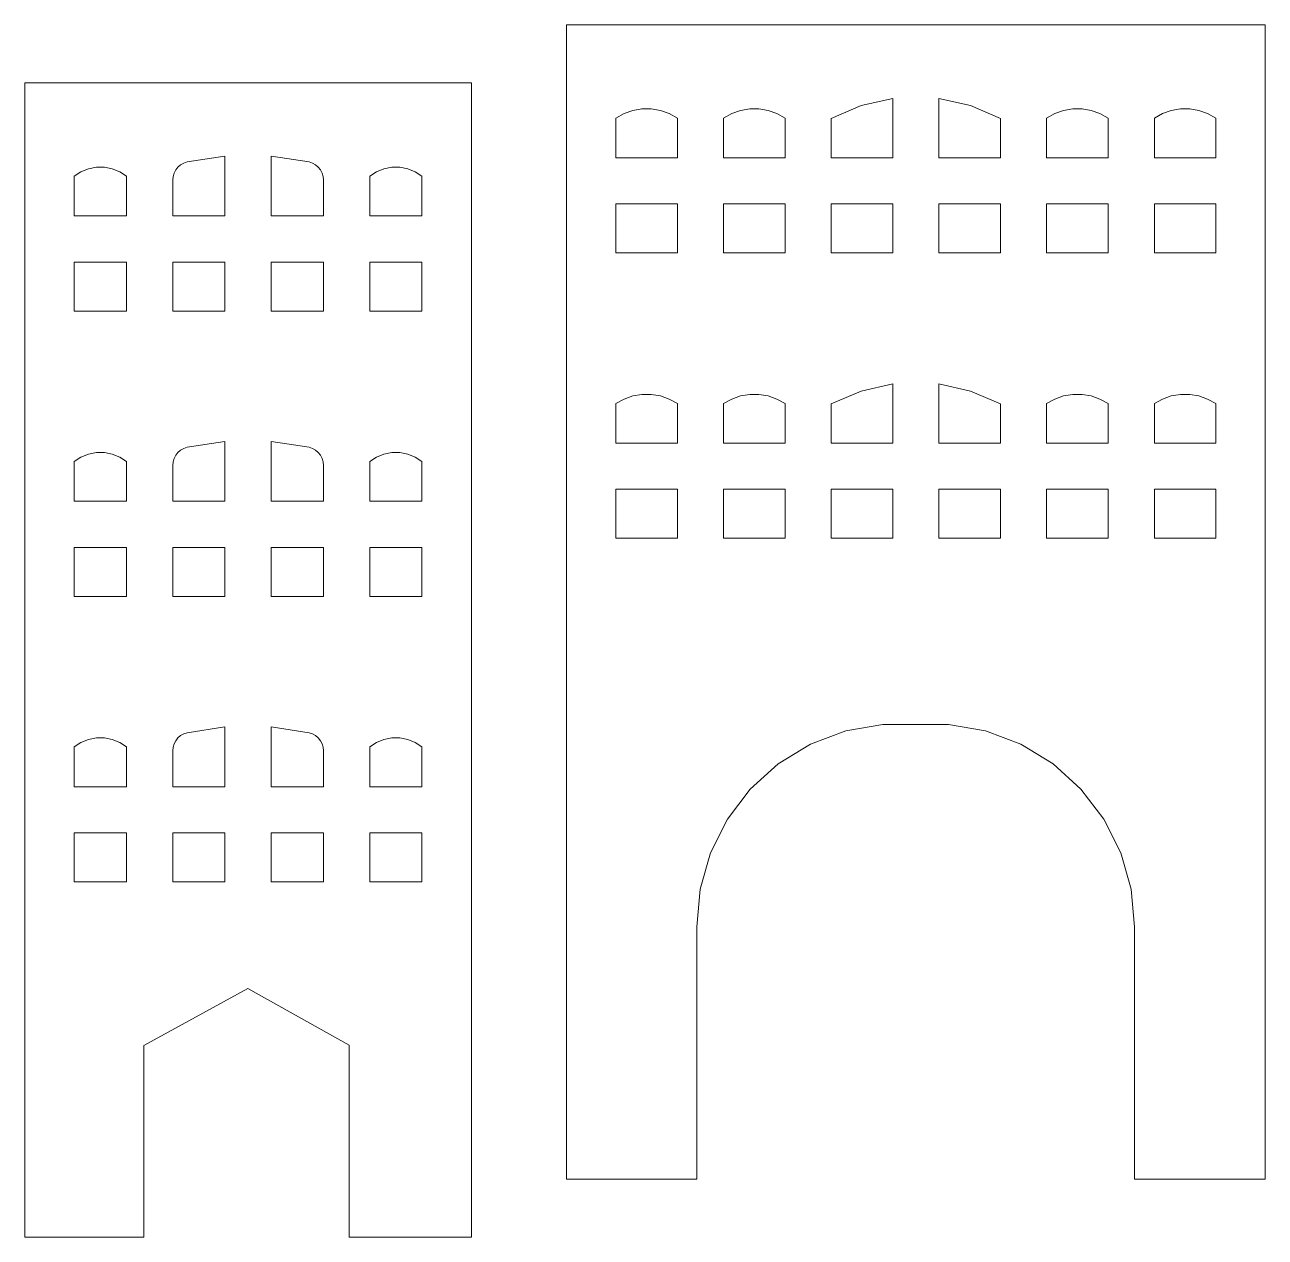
# Model space of a CAD drawing. Header units: millimetres. Extents: x -252 to 510, y -365 to 448.
# Drawn here: x 194.3 to 327, y 156.9 to 286.6 of the extents above; entities that cross this region are included whole.
import ezdxf

# ---------------------------------------------------------------- set-up
doc = ezdxf.new("R2010")
doc.units = ezdxf.units.MM
doc.header["$MEASUREMENT"] = 0
doc.layers.add('Capa 1', color=7, linetype='Continuous')

msp = doc.modelspace()

# ---------------------------------------------------------------- linework, layer by layer
at = {"layer": 'Capa 1', "color": 137, "lineweight": 9}
for points, knots in [([(327.0222, 286.6444), (327.0222, 286.6444), (252.243, 286.6444), (252.243, 286.6444), (252.243, 286.6444), (252.243, 286.6444), (252.243, 163.0793), (252.243, 163.0793), (252.243, 163.0793), (252.243, 163.0793), (266.1877, 163.0793), (266.1877, 163.0793), (266.1877, 163.0793), (266.1877, 163.0793), (266.1877, 190.0839), (266.1877, 190.0839), (266.1877, 190.0839), (266.1877, 190.0839), (266.5559, 194.103), (266.5559, 194.103), (266.5559, 194.103), (266.5559, 194.103), (267.6614, 197.9843), (267.6614, 197.9843), (267.6614, 197.9843), (267.6614, 197.9843), (269.4665, 201.5951), (269.4665, 201.5951), (269.4665, 201.5951), (269.4665, 201.5951), (271.9089, 204.8091), (271.9089, 204.8091), (271.9089, 204.8091), (271.9089, 204.8091), (274.9043, 207.5138), (274.9043, 207.5138), (274.9043, 207.5138), (274.9043, 207.5138), (278.3482, 209.6175), (278.3482, 209.6175), (278.3482, 209.6175), (278.3482, 209.6175), (282.1224, 211.0483), (282.1224, 211.0483), (282.1224, 211.0483), (282.1224, 211.0483), (286.0963, 211.7557), (286.0963, 211.7557), (286.0963, 211.7557), (286.0963, 211.7557), (293.1199, 211.7557), (293.1199, 211.7557), (293.1199, 211.7557), (293.1199, 211.7557), (297.0939, 211.0483), (297.0939, 211.0483), (297.0939, 211.0483), (297.0939, 211.0483), (300.8682, 209.6175), (300.8682, 209.6175), (300.8682, 209.6175), (300.8682, 209.6175), (304.3123, 207.5138), (304.3123, 207.5138), (304.3123, 207.5138), (304.3123, 207.5138), (307.3074, 204.8091), (307.3074, 204.8091), (307.3074, 204.8091), (307.3074, 204.8091), (309.7496, 201.5951), (309.7496, 201.5951), (309.7496, 201.5951), (309.7496, 201.5951), (311.5548, 197.9843), (311.5548, 197.9843), (311.5548, 197.9843), (311.5548, 197.9843), (312.6609, 194.103), (312.6609, 194.103), (312.6609, 194.103), (312.6609, 194.103), (313.0286, 190.0839), (313.0286, 190.0839), (313.0286, 190.0839), (313.0286, 190.0839), (313.0286, 163.0793), (313.0286, 163.0793), (313.0286, 163.0793), (313.0286, 163.0793), (327.0222, 163.0793), (327.0222, 163.0793), (327.0222, 163.0793), (327.0222, 163.0793), (327.0222, 286.6444), (327.0222, 286.6444)], [0, 0, 0, 0, 0.04166667, 0.04166667, 0.04166667, 0.04166667, 0.08333333, 0.08333333, 0.08333333, 0.08333333, 0.125, 0.125, 0.125, 0.125, 0.16666667, 0.16666667, 0.16666667, 0.16666667, 0.20833333, 0.20833333, 0.20833333, 0.20833333, 0.25, 0.25, 0.25, 0.25, 0.29166667, 0.29166667, 0.29166667, 0.29166667, 0.33333333, 0.33333333, 0.33333333, 0.33333333, 0.375, 0.375, 0.375, 0.375, 0.41666667, 0.41666667, 0.41666667, 0.41666667, 0.45833333, 0.45833333, 0.45833333, 0.45833333, 0.5, 0.5, 0.5, 0.5, 0.54166667, 0.54166667, 0.54166667, 0.54166667, 0.58333333, 0.58333333, 0.58333333, 0.58333333, 0.625, 0.625, 0.625, 0.625, 0.66666667, 0.66666667, 0.66666667, 0.66666667, 0.70833333, 0.70833333, 0.70833333, 0.70833333, 0.75, 0.75, 0.75, 0.75, 0.79166667, 0.79166667, 0.79166667, 0.79166667, 0.83333333, 0.83333333, 0.83333333, 0.83333333, 0.875, 0.875, 0.875, 0.875, 0.91666667, 0.91666667, 0.91666667, 0.91666667, 0.95833333, 0.95833333, 0.95833333, 0.95833333, 1, 1, 1, 1]), ([(242.0618, 156.8522), (242.0618, 156.8522), (242.0618, 280.4173), (242.0618, 280.4173), (242.0618, 280.4173), (242.0618, 280.4173), (194.2653, 280.4173), (194.2653, 280.4173), (194.2653, 280.4173), (194.2653, 280.4173), (194.2653, 156.8522), (194.2653, 156.8522), (194.2653, 156.8522), (194.2653, 156.8522), (206.9963, 156.8522), (206.9963, 156.8522), (206.9963, 156.8522), (206.9963, 156.8522), (206.9963, 177.3869), (206.9963, 177.3869), (206.9963, 177.3869), (206.9963, 177.3869), (218.1469, 183.4778), (218.1469, 183.4778), (218.1469, 183.4778), (218.1469, 183.4778), (228.9892, 177.4056), (228.9892, 177.4056), (228.9892, 177.4056), (228.9892, 177.4056), (228.9892, 156.8522), (228.9892, 156.8522), (228.9892, 156.8522), (228.9892, 156.8522), (242.0618, 156.8522), (242.0618, 156.8522)], [0, 0, 0, 0, 0.11111111, 0.11111111, 0.11111111, 0.11111111, 0.22222222, 0.22222222, 0.22222222, 0.22222222, 0.33333333, 0.33333333, 0.33333333, 0.33333333, 0.44444444, 0.44444444, 0.44444444, 0.44444444, 0.55555556, 0.55555556, 0.55555556, 0.55555556, 0.66666667, 0.66666667, 0.66666667, 0.66666667, 0.77777778, 0.77777778, 0.77777778, 0.77777778, 0.88888889, 0.88888889, 0.88888889, 0.88888889, 1, 1, 1, 1]), ([(264.1081, 276.6516), (264.1081, 276.6516), (264.1081, 272.4122), (264.1081, 272.4122), (264.1081, 272.4122), (264.1081, 272.4122), (257.5326, 272.4122), (257.5326, 272.4122), (257.5326, 272.4122), (257.5326, 272.4122), (257.5326, 276.6516), (257.5326, 276.6516), (257.5326, 276.6516), (257.5326, 276.6516), (258.4026, 277.1332), (258.4026, 277.1332), (258.4026, 277.1332), (258.4026, 277.1332), (259.3413, 277.4646), (259.3413, 277.4646), (259.3413, 277.4646), (259.3413, 277.4646), (260.3225, 277.6315), (260.3225, 277.6315), (260.3225, 277.6315), (260.3225, 277.6315), (261.3176, 277.6315), (261.3176, 277.6315), (261.3176, 277.6315), (261.3176, 277.6315), (262.2987, 277.4646), (262.2987, 277.4646), (262.2987, 277.4646), (262.2987, 277.4646), (263.2377, 277.1332), (263.2377, 277.1332), (263.2377, 277.1332), (263.2377, 277.1332), (264.1081, 276.6516), (264.1081, 276.6516)], [0, 0, 0, 0, 0.1, 0.1, 0.1, 0.1, 0.2, 0.2, 0.2, 0.2, 0.3, 0.3, 0.3, 0.3, 0.4, 0.4, 0.4, 0.4, 0.5, 0.5, 0.5, 0.5, 0.6, 0.6, 0.6, 0.6, 0.7, 0.7, 0.7, 0.7, 0.8, 0.8, 0.8, 0.8, 0.9, 0.9, 0.9, 0.9, 1, 1, 1, 1]), ([(275.6337, 272.4122), (275.6337, 272.4122), (269.0588, 272.4122), (269.0588, 272.4122), (269.0588, 272.4122), (269.0588, 272.4122), (269.0588, 276.6516), (269.0588, 276.6516), (269.0588, 276.6516), (269.0588, 276.6516), (269.9287, 277.1332), (269.9287, 277.1332), (269.9287, 277.1332), (269.9287, 277.1332), (270.8678, 277.4646), (270.8678, 277.4646), (270.8678, 277.4646), (270.8678, 277.4646), (271.8487, 277.6315), (271.8487, 277.6315), (271.8487, 277.6315), (271.8487, 277.6315), (272.8438, 277.6315), (272.8438, 277.6315), (272.8438, 277.6315), (272.8438, 277.6315), (273.8247, 277.4646), (273.8247, 277.4646), (273.8247, 277.4646), (273.8247, 277.4646), (274.7634, 277.1332), (274.7634, 277.1332), (274.7634, 277.1332), (274.7634, 277.1332), (275.6337, 276.6516), (275.6337, 276.6516), (275.6337, 276.6516), (275.6337, 276.6516), (275.6337, 272.4122), (275.6337, 272.4122)], [0, 0, 0, 0, 0.1, 0.1, 0.1, 0.1, 0.2, 0.2, 0.2, 0.2, 0.3, 0.3, 0.3, 0.3, 0.4, 0.4, 0.4, 0.4, 0.5, 0.5, 0.5, 0.5, 0.6, 0.6, 0.6, 0.6, 0.7, 0.7, 0.7, 0.7, 0.8, 0.8, 0.8, 0.8, 0.9, 0.9, 0.9, 0.9, 1, 1, 1, 1]), ([(287.16, 272.4122), (287.16, 272.4122), (280.5847, 272.4122), (280.5847, 272.4122), (280.5847, 272.4122), (280.5847, 272.4122), (280.5847, 276.6115), (280.5847, 276.6115), (280.5847, 276.6115), (280.5847, 276.6115), (283.7728, 277.992), (283.7728, 277.992), (283.7728, 277.992), (283.7728, 277.992), (287.16, 278.7627), (287.16, 278.7627), (287.16, 278.7627), (287.16, 278.7627), (287.16, 272.4122), (287.16, 272.4122)], [0, 0, 0, 0, 0.2, 0.2, 0.2, 0.2, 0.4, 0.4, 0.4, 0.4, 0.6, 0.6, 0.6, 0.6, 0.8, 0.8, 0.8, 0.8, 1, 1, 1, 1]), ([(298.681, 272.4122), (298.681, 272.4122), (292.1055, 272.4122), (292.1055, 272.4122), (292.1055, 272.4122), (292.1055, 272.4122), (292.1055, 278.7627), (292.1055, 278.7627), (292.1055, 278.7627), (292.1055, 278.7627), (295.4926, 277.992), (295.4926, 277.992), (295.4926, 277.992), (295.4926, 277.992), (298.681, 276.6115), (298.681, 276.6115), (298.681, 276.6115), (298.681, 276.6115), (298.681, 272.4122), (298.681, 272.4122)], [0, 0, 0, 0, 0.2, 0.2, 0.2, 0.2, 0.4, 0.4, 0.4, 0.4, 0.6, 0.6, 0.6, 0.6, 0.8, 0.8, 0.8, 0.8, 1, 1, 1, 1]), ([(310.2066, 272.4122), (310.2066, 272.4122), (303.6318, 272.4122), (303.6318, 272.4122), (303.6318, 272.4122), (303.6318, 272.4122), (303.6318, 276.6516), (303.6318, 276.6516), (303.6318, 276.6516), (303.6318, 276.6516), (304.5017, 277.1332), (304.5017, 277.1332), (304.5017, 277.1332), (304.5017, 277.1332), (305.4409, 277.4646), (305.4409, 277.4646), (305.4409, 277.4646), (305.4409, 277.4646), (306.4214, 277.6315), (306.4214, 277.6315), (306.4214, 277.6315), (306.4214, 277.6315), (307.4167, 277.6315), (307.4167, 277.6315), (307.4167, 277.6315), (307.4167, 277.6315), (308.3977, 277.4646), (308.3977, 277.4646), (308.3977, 277.4646), (308.3977, 277.4646), (309.3364, 277.1332), (309.3364, 277.1332), (309.3364, 277.1332), (309.3364, 277.1332), (310.2066, 276.6516), (310.2066, 276.6516), (310.2066, 276.6516), (310.2066, 276.6516), (310.2066, 272.4122), (310.2066, 272.4122)], [0, 0, 0, 0, 0.1, 0.1, 0.1, 0.1, 0.2, 0.2, 0.2, 0.2, 0.3, 0.3, 0.3, 0.3, 0.4, 0.4, 0.4, 0.4, 0.5, 0.5, 0.5, 0.5, 0.6, 0.6, 0.6, 0.6, 0.7, 0.7, 0.7, 0.7, 0.8, 0.8, 0.8, 0.8, 0.9, 0.9, 0.9, 0.9, 1, 1, 1, 1]), ([(321.7328, 272.4122), (321.7328, 272.4122), (315.1577, 272.4122), (315.1577, 272.4122), (315.1577, 272.4122), (315.1577, 272.4122), (315.1577, 276.6516), (315.1577, 276.6516), (315.1577, 276.6516), (315.1577, 276.6516), (316.0278, 277.1332), (316.0278, 277.1332), (316.0278, 277.1332), (316.0278, 277.1332), (316.9665, 277.4646), (316.9665, 277.4646), (316.9665, 277.4646), (316.9665, 277.4646), (317.9477, 277.6315), (317.9477, 277.6315), (317.9477, 277.6315), (317.9477, 277.6315), (318.9429, 277.6315), (318.9429, 277.6315), (318.9429, 277.6315), (318.9429, 277.6315), (319.9238, 277.4646), (319.9238, 277.4646), (319.9238, 277.4646), (319.9238, 277.4646), (320.863, 277.1332), (320.863, 277.1332), (320.863, 277.1332), (320.863, 277.1332), (321.7328, 276.6516), (321.7328, 276.6516), (321.7328, 276.6516), (321.7328, 276.6516), (321.7328, 272.4122), (321.7328, 272.4122)], [0, 0, 0, 0, 0.1, 0.1, 0.1, 0.1, 0.2, 0.2, 0.2, 0.2, 0.3, 0.3, 0.3, 0.3, 0.4, 0.4, 0.4, 0.4, 0.5, 0.5, 0.5, 0.5, 0.6, 0.6, 0.6, 0.6, 0.7, 0.7, 0.7, 0.7, 0.8, 0.8, 0.8, 0.8, 0.9, 0.9, 0.9, 0.9, 1, 1, 1, 1]), ([(215.6906, 266.1851), (215.6906, 266.1851), (210.0955, 266.1851), (210.0955, 266.1851), (210.0955, 266.1851), (210.0955, 266.1851), (210.0955, 270.0294), (210.0955, 270.0294), (210.0955, 270.0294), (210.0955, 270.0294), (210.1323, 270.4082), (210.1323, 270.4082), (210.1323, 270.4082), (210.1323, 270.4082), (210.2407, 270.7739), (210.2407, 270.7739), (210.2407, 270.7739), (210.2407, 270.7739), (210.4166, 271.1104), (210.4166, 271.1104), (210.4166, 271.1104), (210.4166, 271.1104), (210.6541, 271.4097), (210.6541, 271.4097), (210.6541, 271.4097), (210.6541, 271.4097), (210.944, 271.6564), (210.944, 271.6564), (210.944, 271.6564), (210.944, 271.6564), (211.2756, 271.8416), (211.2756, 271.8416), (211.2756, 271.8416), (211.2756, 271.8416), (211.6372, 271.9634), (211.6372, 271.9634), (211.6372, 271.9634), (211.6372, 271.9634), (215.6906, 272.594), (215.6906, 272.594), (215.6906, 272.594), (215.6906, 272.594), (215.6906, 266.1851), (215.6906, 266.1851)], [0, 0, 0, 0, 0.09090909, 0.09090909, 0.09090909, 0.09090909, 0.18181818, 0.18181818, 0.18181818, 0.18181818, 0.27272727, 0.27272727, 0.27272727, 0.27272727, 0.36363636, 0.36363636, 0.36363636, 0.36363636, 0.45454545, 0.45454545, 0.45454545, 0.45454545, 0.54545455, 0.54545455, 0.54545455, 0.54545455, 0.63636364, 0.63636364, 0.63636364, 0.63636364, 0.72727273, 0.72727273, 0.72727273, 0.72727273, 0.81818182, 0.81818182, 0.81818182, 0.81818182, 0.90909091, 0.90909091, 0.90909091, 0.90909091, 1, 1, 1, 1]), ([(226.2313, 266.1851), (226.2313, 266.1851), (220.6363, 266.1851), (220.6363, 266.1851), (220.6363, 266.1851), (220.6363, 266.1851), (220.6363, 272.594), (220.6363, 272.594), (220.6363, 272.594), (220.6363, 272.594), (224.6899, 271.9634), (224.6899, 271.9634), (224.6899, 271.9634), (224.6899, 271.9634), (225.0513, 271.8416), (225.0513, 271.8416), (225.0513, 271.8416), (225.0513, 271.8416), (225.383, 271.6564), (225.383, 271.6564), (225.383, 271.6564), (225.383, 271.6564), (225.6727, 271.4097), (225.6727, 271.4097), (225.6727, 271.4097), (225.6727, 271.4097), (225.9106, 271.1104), (225.9106, 271.1104), (225.9106, 271.1104), (225.9106, 271.1104), (226.0863, 270.7739), (226.0863, 270.7739), (226.0863, 270.7739), (226.0863, 270.7739), (226.1947, 270.4082), (226.1947, 270.4082), (226.1947, 270.4082), (226.1947, 270.4082), (226.2313, 270.0294), (226.2313, 270.0294), (226.2313, 270.0294), (226.2313, 270.0294), (226.2313, 266.1851), (226.2313, 266.1851)], [0, 0, 0, 0, 0.09090909, 0.09090909, 0.09090909, 0.09090909, 0.18181818, 0.18181818, 0.18181818, 0.18181818, 0.27272727, 0.27272727, 0.27272727, 0.27272727, 0.36363636, 0.36363636, 0.36363636, 0.36363636, 0.45454545, 0.45454545, 0.45454545, 0.45454545, 0.54545455, 0.54545455, 0.54545455, 0.54545455, 0.63636364, 0.63636364, 0.63636364, 0.63636364, 0.72727273, 0.72727273, 0.72727273, 0.72727273, 0.81818182, 0.81818182, 0.81818182, 0.81818182, 0.90909091, 0.90909091, 0.90909091, 0.90909091, 1, 1, 1, 1]), ([(205.1499, 270.4534), (205.1499, 270.4534), (205.1499, 266.1851), (205.1499, 266.1851), (205.1499, 266.1851), (205.1499, 266.1851), (199.5548, 266.1851), (199.5548, 266.1851), (199.5548, 266.1851), (199.5548, 266.1851), (199.5548, 270.4534), (199.5548, 270.4534), (199.5548, 270.4534), (199.5548, 270.4534), (200.2779, 270.9197), (200.2779, 270.9197), (200.2779, 270.9197), (200.2779, 270.9197), (201.0769, 271.2401), (201.0769, 271.2401), (201.0769, 271.2401), (201.0769, 271.2401), (201.9219, 271.4044), (201.9219, 271.4044), (201.9219, 271.4044), (201.9219, 271.4044), (202.7827, 271.4044), (202.7827, 271.4044), (202.7827, 271.4044), (202.7827, 271.4044), (203.6279, 271.2401), (203.6279, 271.2401), (203.6279, 271.2401), (203.6279, 271.2401), (204.4267, 270.9197), (204.4267, 270.9197), (204.4267, 270.9197), (204.4267, 270.9197), (205.1499, 270.4534), (205.1499, 270.4534)], [0, 0, 0, 0, 0.1, 0.1, 0.1, 0.1, 0.2, 0.2, 0.2, 0.2, 0.3, 0.3, 0.3, 0.3, 0.4, 0.4, 0.4, 0.4, 0.5, 0.5, 0.5, 0.5, 0.6, 0.6, 0.6, 0.6, 0.7, 0.7, 0.7, 0.7, 0.8, 0.8, 0.8, 0.8, 0.9, 0.9, 0.9, 0.9, 1, 1, 1, 1]), ([(236.7723, 266.1851), (236.7723, 266.1851), (231.1772, 266.1851), (231.1772, 266.1851), (231.1772, 266.1851), (231.1772, 266.1851), (231.1772, 270.4534), (231.1772, 270.4534), (231.1772, 270.4534), (231.1772, 270.4534), (231.9003, 270.9197), (231.9003, 270.9197), (231.9003, 270.9197), (231.9003, 270.9197), (232.6989, 271.2401), (232.6989, 271.2401), (232.6989, 271.2401), (232.6989, 271.2401), (233.5443, 271.4044), (233.5443, 271.4044), (233.5443, 271.4044), (233.5443, 271.4044), (234.4052, 271.4044), (234.4052, 271.4044), (234.4052, 271.4044), (234.4052, 271.4044), (235.2501, 271.2401), (235.2501, 271.2401), (235.2501, 271.2401), (235.2501, 271.2401), (236.0489, 270.9197), (236.0489, 270.9197), (236.0489, 270.9197), (236.0489, 270.9197), (236.7723, 270.4534), (236.7723, 270.4534), (236.7723, 270.4534), (236.7723, 270.4534), (236.7723, 266.1851), (236.7723, 266.1851)], [0, 0, 0, 0, 0.1, 0.1, 0.1, 0.1, 0.2, 0.2, 0.2, 0.2, 0.3, 0.3, 0.3, 0.3, 0.4, 0.4, 0.4, 0.4, 0.5, 0.5, 0.5, 0.5, 0.6, 0.6, 0.6, 0.6, 0.7, 0.7, 0.7, 0.7, 0.8, 0.8, 0.8, 0.8, 0.9, 0.9, 0.9, 0.9, 1, 1, 1, 1]), ([(264.1081, 262.2282), (264.1081, 262.2282), (257.5326, 262.2282), (257.5326, 262.2282), (257.5326, 262.2282), (257.5326, 262.2282), (257.5326, 267.4689), (257.5326, 267.4689), (257.5326, 267.4689), (257.5326, 267.4689), (264.1081, 267.4689), (264.1081, 267.4689), (264.1081, 267.4689), (264.1081, 267.4689), (264.1081, 262.2282), (264.1081, 262.2282)], [0, 0, 0, 0, 0.25, 0.25, 0.25, 0.25, 0.5, 0.5, 0.5, 0.5, 0.75, 0.75, 0.75, 0.75, 1, 1, 1, 1]), ([(275.6337, 262.2282), (275.6337, 262.2282), (269.0588, 262.2282), (269.0588, 262.2282), (269.0588, 262.2282), (269.0588, 262.2282), (269.0588, 267.4689), (269.0588, 267.4689), (269.0588, 267.4689), (269.0588, 267.4689), (275.6337, 267.4689), (275.6337, 267.4689), (275.6337, 267.4689), (275.6337, 267.4689), (275.6337, 262.2282), (275.6337, 262.2282)], [0, 0, 0, 0, 0.25, 0.25, 0.25, 0.25, 0.5, 0.5, 0.5, 0.5, 0.75, 0.75, 0.75, 0.75, 1, 1, 1, 1]), ([(287.16, 262.2282), (287.16, 262.2282), (280.5847, 262.2282), (280.5847, 262.2282), (280.5847, 262.2282), (280.5847, 262.2282), (280.5847, 267.4689), (280.5847, 267.4689), (280.5847, 267.4689), (280.5847, 267.4689), (287.16, 267.4689), (287.16, 267.4689), (287.16, 267.4689), (287.16, 267.4689), (287.16, 262.2282), (287.16, 262.2282)], [0, 0, 0, 0, 0.25, 0.25, 0.25, 0.25, 0.5, 0.5, 0.5, 0.5, 0.75, 0.75, 0.75, 0.75, 1, 1, 1, 1]), ([(298.681, 262.2282), (298.681, 262.2282), (292.1055, 262.2282), (292.1055, 262.2282), (292.1055, 262.2282), (292.1055, 262.2282), (292.1055, 267.4689), (292.1055, 267.4689), (292.1055, 267.4689), (292.1055, 267.4689), (298.681, 267.4689), (298.681, 267.4689), (298.681, 267.4689), (298.681, 267.4689), (298.681, 262.2282), (298.681, 262.2282)], [0, 0, 0, 0, 0.25, 0.25, 0.25, 0.25, 0.5, 0.5, 0.5, 0.5, 0.75, 0.75, 0.75, 0.75, 1, 1, 1, 1]), ([(310.2066, 262.2282), (310.2066, 262.2282), (303.6318, 262.2282), (303.6318, 262.2282), (303.6318, 262.2282), (303.6318, 262.2282), (303.6318, 267.4689), (303.6318, 267.4689), (303.6318, 267.4689), (303.6318, 267.4689), (310.2066, 267.4689), (310.2066, 267.4689), (310.2066, 267.4689), (310.2066, 267.4689), (310.2066, 262.2282), (310.2066, 262.2282)], [0, 0, 0, 0, 0.25, 0.25, 0.25, 0.25, 0.5, 0.5, 0.5, 0.5, 0.75, 0.75, 0.75, 0.75, 1, 1, 1, 1]), ([(321.7328, 262.2282), (321.7328, 262.2282), (315.1577, 262.2282), (315.1577, 262.2282), (315.1577, 262.2282), (315.1577, 262.2282), (315.1577, 267.4689), (315.1577, 267.4689), (315.1577, 267.4689), (315.1577, 267.4689), (321.7328, 267.4689), (321.7328, 267.4689), (321.7328, 267.4689), (321.7328, 267.4689), (321.7328, 262.2282), (321.7328, 262.2282)], [0, 0, 0, 0, 0.25, 0.25, 0.25, 0.25, 0.5, 0.5, 0.5, 0.5, 0.75, 0.75, 0.75, 0.75, 1, 1, 1, 1]), ([(205.1499, 256.0011), (205.1499, 256.0011), (199.5548, 256.0011), (199.5548, 256.0011), (199.5548, 256.0011), (199.5548, 256.0011), (199.5548, 261.2418), (199.5548, 261.2418), (199.5548, 261.2418), (199.5548, 261.2418), (205.1499, 261.2418), (205.1499, 261.2418), (205.1499, 261.2418), (205.1499, 261.2418), (205.1499, 256.0011), (205.1499, 256.0011)], [0, 0, 0, 0, 0.25, 0.25, 0.25, 0.25, 0.5, 0.5, 0.5, 0.5, 0.75, 0.75, 0.75, 0.75, 1, 1, 1, 1]), ([(215.6906, 256.0011), (215.6906, 256.0011), (210.0955, 256.0011), (210.0955, 256.0011), (210.0955, 256.0011), (210.0955, 256.0011), (210.0955, 261.2418), (210.0955, 261.2418), (210.0955, 261.2418), (210.0955, 261.2418), (215.6906, 261.2418), (215.6906, 261.2418), (215.6906, 261.2418), (215.6906, 261.2418), (215.6906, 256.0011), (215.6906, 256.0011)], [0, 0, 0, 0, 0.25, 0.25, 0.25, 0.25, 0.5, 0.5, 0.5, 0.5, 0.75, 0.75, 0.75, 0.75, 1, 1, 1, 1]), ([(226.2313, 256.0011), (226.2313, 256.0011), (220.6363, 256.0011), (220.6363, 256.0011), (220.6363, 256.0011), (220.6363, 256.0011), (220.6363, 261.2418), (220.6363, 261.2418), (220.6363, 261.2418), (220.6363, 261.2418), (226.2313, 261.2418), (226.2313, 261.2418), (226.2313, 261.2418), (226.2313, 261.2418), (226.2313, 256.0011), (226.2313, 256.0011)], [0, 0, 0, 0, 0.25, 0.25, 0.25, 0.25, 0.5, 0.5, 0.5, 0.5, 0.75, 0.75, 0.75, 0.75, 1, 1, 1, 1]), ([(236.7723, 256.0011), (236.7723, 256.0011), (231.1772, 256.0011), (231.1772, 256.0011), (231.1772, 256.0011), (231.1772, 256.0011), (231.1772, 261.2418), (231.1772, 261.2418), (231.1772, 261.2418), (231.1772, 261.2418), (236.7723, 261.2418), (236.7723, 261.2418), (236.7723, 261.2418), (236.7723, 261.2418), (236.7723, 256.0011), (236.7723, 256.0011)], [0, 0, 0, 0, 0.25, 0.25, 0.25, 0.25, 0.5, 0.5, 0.5, 0.5, 0.75, 0.75, 0.75, 0.75, 1, 1, 1, 1]), ([(264.1081, 246.099), (264.1081, 246.099), (264.1081, 241.8601), (264.1081, 241.8601), (264.1081, 241.8601), (264.1081, 241.8601), (257.5326, 241.8601), (257.5326, 241.8601), (257.5326, 241.8601), (257.5326, 241.8601), (257.5326, 246.099), (257.5326, 246.099), (257.5326, 246.099), (257.5326, 246.099), (258.4026, 246.5812), (258.4026, 246.5812), (258.4026, 246.5812), (258.4026, 246.5812), (259.3413, 246.9098), (259.3413, 246.9098), (259.3413, 246.9098), (259.3413, 246.9098), (260.3225, 247.0793), (260.3225, 247.0793), (260.3225, 247.0793), (260.3225, 247.0793), (261.3176, 247.0793), (261.3176, 247.0793), (261.3176, 247.0793), (261.3176, 247.0793), (262.2987, 246.9098), (262.2987, 246.9098), (262.2987, 246.9098), (262.2987, 246.9098), (263.2377, 246.5812), (263.2377, 246.5812), (263.2377, 246.5812), (263.2377, 246.5812), (264.1081, 246.099), (264.1081, 246.099)], [0, 0, 0, 0, 0.1, 0.1, 0.1, 0.1, 0.2, 0.2, 0.2, 0.2, 0.3, 0.3, 0.3, 0.3, 0.4, 0.4, 0.4, 0.4, 0.5, 0.5, 0.5, 0.5, 0.6, 0.6, 0.6, 0.6, 0.7, 0.7, 0.7, 0.7, 0.8, 0.8, 0.8, 0.8, 0.9, 0.9, 0.9, 0.9, 1, 1, 1, 1]), ([(275.6337, 241.8601), (275.6337, 241.8601), (269.0588, 241.8601), (269.0588, 241.8601), (269.0588, 241.8601), (269.0588, 241.8601), (269.0588, 246.099), (269.0588, 246.099), (269.0588, 246.099), (269.0588, 246.099), (269.9287, 246.5812), (269.9287, 246.5812), (269.9287, 246.5812), (269.9287, 246.5812), (270.8678, 246.9098), (270.8678, 246.9098), (270.8678, 246.9098), (270.8678, 246.9098), (271.8487, 247.0793), (271.8487, 247.0793), (271.8487, 247.0793), (271.8487, 247.0793), (272.8438, 247.0793), (272.8438, 247.0793), (272.8438, 247.0793), (272.8438, 247.0793), (273.8247, 246.9098), (273.8247, 246.9098), (273.8247, 246.9098), (273.8247, 246.9098), (274.7634, 246.5812), (274.7634, 246.5812), (274.7634, 246.5812), (274.7634, 246.5812), (275.6337, 246.099), (275.6337, 246.099), (275.6337, 246.099), (275.6337, 246.099), (275.6337, 241.8601), (275.6337, 241.8601)], [0, 0, 0, 0, 0.1, 0.1, 0.1, 0.1, 0.2, 0.2, 0.2, 0.2, 0.3, 0.3, 0.3, 0.3, 0.4, 0.4, 0.4, 0.4, 0.5, 0.5, 0.5, 0.5, 0.6, 0.6, 0.6, 0.6, 0.7, 0.7, 0.7, 0.7, 0.8, 0.8, 0.8, 0.8, 0.9, 0.9, 0.9, 0.9, 1, 1, 1, 1]), ([(280.5847, 241.8601), (280.5847, 241.8601), (280.5847, 246.0594), (280.5847, 246.0594), (280.5847, 246.0594), (280.5847, 246.0594), (283.7728, 247.4395), (283.7728, 247.4395), (283.7728, 247.4395), (283.7728, 247.4395), (287.16, 248.2105), (287.16, 248.2105), (287.16, 248.2105), (287.16, 248.2105), (287.16, 241.8601), (287.16, 241.8601), (287.16, 241.8601), (287.16, 241.8601), (280.5847, 241.8601), (280.5847, 241.8601)], [0, 0, 0, 0, 0.2, 0.2, 0.2, 0.2, 0.4, 0.4, 0.4, 0.4, 0.6, 0.6, 0.6, 0.6, 0.8, 0.8, 0.8, 0.8, 1, 1, 1, 1]), ([(298.681, 241.8601), (298.681, 241.8601), (292.1055, 241.8601), (292.1055, 241.8601), (292.1055, 241.8601), (292.1055, 241.8601), (292.1055, 248.2105), (292.1055, 248.2105), (292.1055, 248.2105), (292.1055, 248.2105), (295.4926, 247.4395), (295.4926, 247.4395), (295.4926, 247.4395), (295.4926, 247.4395), (298.681, 246.0594), (298.681, 246.0594), (298.681, 246.0594), (298.681, 246.0594), (298.681, 241.8601), (298.681, 241.8601)], [0, 0, 0, 0, 0.2, 0.2, 0.2, 0.2, 0.4, 0.4, 0.4, 0.4, 0.6, 0.6, 0.6, 0.6, 0.8, 0.8, 0.8, 0.8, 1, 1, 1, 1]), ([(310.2066, 241.8601), (310.2066, 241.8601), (303.6318, 241.8601), (303.6318, 241.8601), (303.6318, 241.8601), (303.6318, 241.8601), (303.6318, 246.099), (303.6318, 246.099), (303.6318, 246.099), (303.6318, 246.099), (304.5017, 246.5812), (304.5017, 246.5812), (304.5017, 246.5812), (304.5017, 246.5812), (305.4409, 246.9098), (305.4409, 246.9098), (305.4409, 246.9098), (305.4409, 246.9098), (306.4214, 247.0793), (306.4214, 247.0793), (306.4214, 247.0793), (306.4214, 247.0793), (307.4167, 247.0793), (307.4167, 247.0793), (307.4167, 247.0793), (307.4167, 247.0793), (308.3977, 246.9098), (308.3977, 246.9098), (308.3977, 246.9098), (308.3977, 246.9098), (309.3364, 246.5812), (309.3364, 246.5812), (309.3364, 246.5812), (309.3364, 246.5812), (310.2066, 246.099), (310.2066, 246.099), (310.2066, 246.099), (310.2066, 246.099), (310.2066, 241.8601), (310.2066, 241.8601)], [0, 0, 0, 0, 0.1, 0.1, 0.1, 0.1, 0.2, 0.2, 0.2, 0.2, 0.3, 0.3, 0.3, 0.3, 0.4, 0.4, 0.4, 0.4, 0.5, 0.5, 0.5, 0.5, 0.6, 0.6, 0.6, 0.6, 0.7, 0.7, 0.7, 0.7, 0.8, 0.8, 0.8, 0.8, 0.9, 0.9, 0.9, 0.9, 1, 1, 1, 1]), ([(321.7328, 241.8601), (321.7328, 241.8601), (315.1577, 241.8601), (315.1577, 241.8601), (315.1577, 241.8601), (315.1577, 241.8601), (315.1577, 246.099), (315.1577, 246.099), (315.1577, 246.099), (315.1577, 246.099), (316.0278, 246.5812), (316.0278, 246.5812), (316.0278, 246.5812), (316.0278, 246.5812), (316.9665, 246.9098), (316.9665, 246.9098), (316.9665, 246.9098), (316.9665, 246.9098), (317.9477, 247.0793), (317.9477, 247.0793), (317.9477, 247.0793), (317.9477, 247.0793), (318.9429, 247.0793), (318.9429, 247.0793), (318.9429, 247.0793), (318.9429, 247.0793), (319.9238, 246.9098), (319.9238, 246.9098), (319.9238, 246.9098), (319.9238, 246.9098), (320.863, 246.5812), (320.863, 246.5812), (320.863, 246.5812), (320.863, 246.5812), (321.7328, 246.099), (321.7328, 246.099), (321.7328, 246.099), (321.7328, 246.099), (321.7328, 241.8601), (321.7328, 241.8601)], [0, 0, 0, 0, 0.1, 0.1, 0.1, 0.1, 0.2, 0.2, 0.2, 0.2, 0.3, 0.3, 0.3, 0.3, 0.4, 0.4, 0.4, 0.4, 0.5, 0.5, 0.5, 0.5, 0.6, 0.6, 0.6, 0.6, 0.7, 0.7, 0.7, 0.7, 0.8, 0.8, 0.8, 0.8, 0.9, 0.9, 0.9, 0.9, 1, 1, 1, 1]), ([(215.6906, 235.633), (215.6906, 235.633), (210.0955, 235.633), (210.0955, 235.633), (210.0955, 235.633), (210.0955, 235.633), (210.0955, 239.477), (210.0955, 239.477), (210.0955, 239.477), (210.0955, 239.477), (210.1323, 239.8562), (210.1323, 239.8562), (210.1323, 239.8562), (210.1323, 239.8562), (210.2407, 240.2215), (210.2407, 240.2215), (210.2407, 240.2215), (210.2407, 240.2215), (210.4166, 240.558), (210.4166, 240.558), (210.4166, 240.558), (210.4166, 240.558), (210.6541, 240.8577), (210.6541, 240.8577), (210.6541, 240.8577), (210.6541, 240.8577), (210.944, 241.1038), (210.944, 241.1038), (210.944, 241.1038), (210.944, 241.1038), (211.2756, 241.2891), (211.2756, 241.2891), (211.2756, 241.2891), (211.2756, 241.2891), (211.6372, 241.4112), (211.6372, 241.4112), (211.6372, 241.4112), (211.6372, 241.4112), (215.6906, 242.0419), (215.6906, 242.0419), (215.6906, 242.0419), (215.6906, 242.0419), (215.6906, 235.633), (215.6906, 235.633)], [0, 0, 0, 0, 0.09090909, 0.09090909, 0.09090909, 0.09090909, 0.18181818, 0.18181818, 0.18181818, 0.18181818, 0.27272727, 0.27272727, 0.27272727, 0.27272727, 0.36363636, 0.36363636, 0.36363636, 0.36363636, 0.45454545, 0.45454545, 0.45454545, 0.45454545, 0.54545455, 0.54545455, 0.54545455, 0.54545455, 0.63636364, 0.63636364, 0.63636364, 0.63636364, 0.72727273, 0.72727273, 0.72727273, 0.72727273, 0.81818182, 0.81818182, 0.81818182, 0.81818182, 0.90909091, 0.90909091, 0.90909091, 0.90909091, 1, 1, 1, 1]), ([(226.2313, 235.633), (226.2313, 235.633), (220.6363, 235.633), (220.6363, 235.633), (220.6363, 235.633), (220.6363, 235.633), (220.6363, 242.0419), (220.6363, 242.0419), (220.6363, 242.0419), (220.6363, 242.0419), (224.6899, 241.4112), (224.6899, 241.4112), (224.6899, 241.4112), (224.6899, 241.4112), (225.0513, 241.2891), (225.0513, 241.2891), (225.0513, 241.2891), (225.0513, 241.2891), (225.383, 241.1038), (225.383, 241.1038), (225.383, 241.1038), (225.383, 241.1038), (225.6727, 240.8577), (225.6727, 240.8577), (225.6727, 240.8577), (225.6727, 240.8577), (225.9106, 240.558), (225.9106, 240.558), (225.9106, 240.558), (225.9106, 240.558), (226.0863, 240.2215), (226.0863, 240.2215), (226.0863, 240.2215), (226.0863, 240.2215), (226.1947, 239.8562), (226.1947, 239.8562), (226.1947, 239.8562), (226.1947, 239.8562), (226.2313, 239.477), (226.2313, 239.477), (226.2313, 239.477), (226.2313, 239.477), (226.2313, 235.633), (226.2313, 235.633)], [0, 0, 0, 0, 0.09090909, 0.09090909, 0.09090909, 0.09090909, 0.18181818, 0.18181818, 0.18181818, 0.18181818, 0.27272727, 0.27272727, 0.27272727, 0.27272727, 0.36363636, 0.36363636, 0.36363636, 0.36363636, 0.45454545, 0.45454545, 0.45454545, 0.45454545, 0.54545455, 0.54545455, 0.54545455, 0.54545455, 0.63636364, 0.63636364, 0.63636364, 0.63636364, 0.72727273, 0.72727273, 0.72727273, 0.72727273, 0.81818182, 0.81818182, 0.81818182, 0.81818182, 0.90909091, 0.90909091, 0.90909091, 0.90909091, 1, 1, 1, 1]), ([(205.1499, 239.8985), (205.1499, 239.8985), (205.1499, 235.633), (205.1499, 235.633), (205.1499, 235.633), (205.1499, 235.633), (199.5548, 235.633), (199.5548, 235.633), (199.5548, 235.633), (199.5548, 235.633), (199.5548, 239.8985), (199.5548, 239.8985), (199.5548, 239.8985), (199.5548, 239.8985), (200.2779, 240.3674), (200.2779, 240.3674), (200.2779, 240.3674), (200.2779, 240.3674), (201.0769, 240.6879), (201.0769, 240.6879), (201.0769, 240.6879), (201.0769, 240.6879), (201.9219, 240.8522), (201.9219, 240.8522), (201.9219, 240.8522), (201.9219, 240.8522), (202.7827, 240.8522), (202.7827, 240.8522), (202.7827, 240.8522), (202.7827, 240.8522), (203.6279, 240.6879), (203.6279, 240.6879), (203.6279, 240.6879), (203.6279, 240.6879), (204.4267, 240.3674), (204.4267, 240.3674), (204.4267, 240.3674), (204.4267, 240.3674), (205.1499, 239.8985), (205.1499, 239.8985)], [0, 0, 0, 0, 0.1, 0.1, 0.1, 0.1, 0.2, 0.2, 0.2, 0.2, 0.3, 0.3, 0.3, 0.3, 0.4, 0.4, 0.4, 0.4, 0.5, 0.5, 0.5, 0.5, 0.6, 0.6, 0.6, 0.6, 0.7, 0.7, 0.7, 0.7, 0.8, 0.8, 0.8, 0.8, 0.9, 0.9, 0.9, 0.9, 1, 1, 1, 1]), ([(236.7723, 235.633), (236.7723, 235.633), (231.1772, 235.633), (231.1772, 235.633), (231.1772, 235.633), (231.1772, 235.633), (231.1772, 239.8985), (231.1772, 239.8985), (231.1772, 239.8985), (231.1772, 239.8985), (231.9003, 240.3674), (231.9003, 240.3674), (231.9003, 240.3674), (231.9003, 240.3674), (232.6989, 240.6879), (232.6989, 240.6879), (232.6989, 240.6879), (232.6989, 240.6879), (233.5443, 240.8522), (233.5443, 240.8522), (233.5443, 240.8522), (233.5443, 240.8522), (234.4052, 240.8522), (234.4052, 240.8522), (234.4052, 240.8522), (234.4052, 240.8522), (235.2501, 240.6879), (235.2501, 240.6879), (235.2501, 240.6879), (235.2501, 240.6879), (236.0489, 240.3674), (236.0489, 240.3674), (236.0489, 240.3674), (236.0489, 240.3674), (236.7723, 239.8985), (236.7723, 239.8985), (236.7723, 239.8985), (236.7723, 239.8985), (236.7723, 235.633), (236.7723, 235.633)], [0, 0, 0, 0, 0.1, 0.1, 0.1, 0.1, 0.2, 0.2, 0.2, 0.2, 0.3, 0.3, 0.3, 0.3, 0.4, 0.4, 0.4, 0.4, 0.5, 0.5, 0.5, 0.5, 0.6, 0.6, 0.6, 0.6, 0.7, 0.7, 0.7, 0.7, 0.8, 0.8, 0.8, 0.8, 0.9, 0.9, 0.9, 0.9, 1, 1, 1, 1]), ([(264.1081, 236.9163), (264.1081, 236.9163), (264.1081, 231.676), (264.1081, 231.676), (264.1081, 231.676), (264.1081, 231.676), (257.5326, 231.676), (257.5326, 231.676), (257.5326, 231.676), (257.5326, 231.676), (257.5326, 236.9163), (257.5326, 236.9163), (257.5326, 236.9163), (257.5326, 236.9163), (264.1081, 236.9163), (264.1081, 236.9163)], [0, 0, 0, 0, 0.25, 0.25, 0.25, 0.25, 0.5, 0.5, 0.5, 0.5, 0.75, 0.75, 0.75, 0.75, 1, 1, 1, 1]), ([(275.6337, 231.676), (275.6337, 231.676), (269.0588, 231.676), (269.0588, 231.676), (269.0588, 231.676), (269.0588, 231.676), (269.0588, 236.9163), (269.0588, 236.9163), (269.0588, 236.9163), (269.0588, 236.9163), (275.6337, 236.9163), (275.6337, 236.9163), (275.6337, 236.9163), (275.6337, 236.9163), (275.6337, 231.676), (275.6337, 231.676)], [0, 0, 0, 0, 0.25, 0.25, 0.25, 0.25, 0.5, 0.5, 0.5, 0.5, 0.75, 0.75, 0.75, 0.75, 1, 1, 1, 1]), ([(287.16, 231.676), (287.16, 231.676), (280.5847, 231.676), (280.5847, 231.676), (280.5847, 231.676), (280.5847, 231.676), (280.5847, 236.9163), (280.5847, 236.9163), (280.5847, 236.9163), (280.5847, 236.9163), (287.16, 236.9163), (287.16, 236.9163), (287.16, 236.9163), (287.16, 236.9163), (287.16, 231.676), (287.16, 231.676)], [0, 0, 0, 0, 0.25, 0.25, 0.25, 0.25, 0.5, 0.5, 0.5, 0.5, 0.75, 0.75, 0.75, 0.75, 1, 1, 1, 1]), ([(298.681, 231.676), (298.681, 231.676), (292.1055, 231.676), (292.1055, 231.676), (292.1055, 231.676), (292.1055, 231.676), (292.1055, 236.9163), (292.1055, 236.9163), (292.1055, 236.9163), (292.1055, 236.9163), (298.681, 236.9163), (298.681, 236.9163), (298.681, 236.9163), (298.681, 236.9163), (298.681, 231.676), (298.681, 231.676)], [0, 0, 0, 0, 0.25, 0.25, 0.25, 0.25, 0.5, 0.5, 0.5, 0.5, 0.75, 0.75, 0.75, 0.75, 1, 1, 1, 1]), ([(303.6318, 231.676), (303.6318, 231.676), (303.6318, 236.9163), (303.6318, 236.9163), (303.6318, 236.9163), (303.6318, 236.9163), (310.2066, 236.9163), (310.2066, 236.9163), (310.2066, 236.9163), (310.2066, 236.9163), (310.2066, 231.676), (310.2066, 231.676), (310.2066, 231.676), (310.2066, 231.676), (303.6318, 231.676), (303.6318, 231.676)], [0, 0, 0, 0, 0.25, 0.25, 0.25, 0.25, 0.5, 0.5, 0.5, 0.5, 0.75, 0.75, 0.75, 0.75, 1, 1, 1, 1]), ([(321.7328, 231.676), (321.7328, 231.676), (315.1577, 231.676), (315.1577, 231.676), (315.1577, 231.676), (315.1577, 231.676), (315.1577, 236.9163), (315.1577, 236.9163), (315.1577, 236.9163), (315.1577, 236.9163), (321.7328, 236.9163), (321.7328, 236.9163), (321.7328, 236.9163), (321.7328, 236.9163), (321.7328, 231.676), (321.7328, 231.676)], [0, 0, 0, 0, 0.25, 0.25, 0.25, 0.25, 0.5, 0.5, 0.5, 0.5, 0.75, 0.75, 0.75, 0.75, 1, 1, 1, 1]), ([(205.1499, 225.4489), (205.1499, 225.4489), (199.5548, 225.4489), (199.5548, 225.4489), (199.5548, 225.4489), (199.5548, 225.4489), (199.5548, 230.6892), (199.5548, 230.6892), (199.5548, 230.6892), (199.5548, 230.6892), (205.1499, 230.6892), (205.1499, 230.6892), (205.1499, 230.6892), (205.1499, 230.6892), (205.1499, 225.4489), (205.1499, 225.4489)], [0, 0, 0, 0, 0.25, 0.25, 0.25, 0.25, 0.5, 0.5, 0.5, 0.5, 0.75, 0.75, 0.75, 0.75, 1, 1, 1, 1]), ([(215.6906, 225.4489), (215.6906, 225.4489), (210.0955, 225.4489), (210.0955, 225.4489), (210.0955, 225.4489), (210.0955, 225.4489), (210.0955, 230.6892), (210.0955, 230.6892), (210.0955, 230.6892), (210.0955, 230.6892), (215.6906, 230.6892), (215.6906, 230.6892), (215.6906, 230.6892), (215.6906, 230.6892), (215.6906, 225.4489), (215.6906, 225.4489)], [0, 0, 0, 0, 0.25, 0.25, 0.25, 0.25, 0.5, 0.5, 0.5, 0.5, 0.75, 0.75, 0.75, 0.75, 1, 1, 1, 1]), ([(226.2313, 225.4489), (226.2313, 225.4489), (220.6363, 225.4489), (220.6363, 225.4489), (220.6363, 225.4489), (220.6363, 225.4489), (220.6363, 230.6892), (220.6363, 230.6892), (220.6363, 230.6892), (220.6363, 230.6892), (226.2313, 230.6892), (226.2313, 230.6892), (226.2313, 230.6892), (226.2313, 230.6892), (226.2313, 225.4489), (226.2313, 225.4489)], [0, 0, 0, 0, 0.25, 0.25, 0.25, 0.25, 0.5, 0.5, 0.5, 0.5, 0.75, 0.75, 0.75, 0.75, 1, 1, 1, 1]), ([(231.1772, 225.4489), (231.1772, 225.4489), (231.1772, 230.6892), (231.1772, 230.6892), (231.1772, 230.6892), (231.1772, 230.6892), (236.7723, 230.6892), (236.7723, 230.6892), (236.7723, 230.6892), (236.7723, 230.6892), (236.7723, 225.4489), (236.7723, 225.4489), (236.7723, 225.4489), (236.7723, 225.4489), (231.1772, 225.4489), (231.1772, 225.4489)], [0, 0, 0, 0, 0.25, 0.25, 0.25, 0.25, 0.5, 0.5, 0.5, 0.5, 0.75, 0.75, 0.75, 0.75, 1, 1, 1, 1]), ([(211.6372, 210.8563), (211.6372, 210.8563), (215.6906, 211.4894), (215.6906, 211.4894), (215.6906, 211.4894), (215.6906, 211.4894), (215.6906, 205.0806), (215.6906, 205.0806), (215.6906, 205.0806), (215.6906, 205.0806), (210.0955, 205.0806), (210.0955, 205.0806), (210.0955, 205.0806), (210.0955, 205.0806), (210.0955, 208.9249), (210.0955, 208.9249), (210.0955, 208.9249), (210.0955, 208.9249), (210.1323, 209.3038), (210.1323, 209.3038), (210.1323, 209.3038), (210.1323, 209.3038), (210.2407, 209.6695), (210.2407, 209.6695), (210.2407, 209.6695), (210.2407, 209.6695), (210.4166, 210.0057), (210.4166, 210.0057), (210.4166, 210.0057), (210.4166, 210.0057), (210.6541, 210.3026), (210.6541, 210.3026), (210.6541, 210.3026), (210.6541, 210.3026), (210.944, 210.5517), (210.944, 210.5517), (210.944, 210.5517), (210.944, 210.5517), (211.2756, 210.7371), (211.2756, 210.7371), (211.2756, 210.7371), (211.2756, 210.7371), (211.6372, 210.8563), (211.6372, 210.8563)], [0, 0, 0, 0, 0.09090909, 0.09090909, 0.09090909, 0.09090909, 0.18181818, 0.18181818, 0.18181818, 0.18181818, 0.27272727, 0.27272727, 0.27272727, 0.27272727, 0.36363636, 0.36363636, 0.36363636, 0.36363636, 0.45454545, 0.45454545, 0.45454545, 0.45454545, 0.54545455, 0.54545455, 0.54545455, 0.54545455, 0.63636364, 0.63636364, 0.63636364, 0.63636364, 0.72727273, 0.72727273, 0.72727273, 0.72727273, 0.81818182, 0.81818182, 0.81818182, 0.81818182, 0.90909091, 0.90909091, 0.90909091, 0.90909091, 1, 1, 1, 1]), ([(220.6363, 211.4894), (220.6363, 211.4894), (224.6899, 210.8563), (224.6899, 210.8563), (224.6899, 210.8563), (224.6899, 210.8563), (225.0513, 210.7371), (225.0513, 210.7371), (225.0513, 210.7371), (225.0513, 210.7371), (225.383, 210.5517), (225.383, 210.5517), (225.383, 210.5517), (225.383, 210.5517), (225.6727, 210.3026), (225.6727, 210.3026), (225.6727, 210.3026), (225.6727, 210.3026), (225.9106, 210.0057), (225.9106, 210.0057), (225.9106, 210.0057), (225.9106, 210.0057), (226.0863, 209.6695), (226.0863, 209.6695), (226.0863, 209.6695), (226.0863, 209.6695), (226.1947, 209.3038), (226.1947, 209.3038), (226.1947, 209.3038), (226.1947, 209.3038), (226.2313, 208.9249), (226.2313, 208.9249), (226.2313, 208.9249), (226.2313, 208.9249), (226.2313, 205.0806), (226.2313, 205.0806), (226.2313, 205.0806), (226.2313, 205.0806), (220.6363, 205.0806), (220.6363, 205.0806), (220.6363, 205.0806), (220.6363, 205.0806), (220.6363, 211.4894), (220.6363, 211.4894)], [0, 0, 0, 0, 0.09090909, 0.09090909, 0.09090909, 0.09090909, 0.18181818, 0.18181818, 0.18181818, 0.18181818, 0.27272727, 0.27272727, 0.27272727, 0.27272727, 0.36363636, 0.36363636, 0.36363636, 0.36363636, 0.45454545, 0.45454545, 0.45454545, 0.45454545, 0.54545455, 0.54545455, 0.54545455, 0.54545455, 0.63636364, 0.63636364, 0.63636364, 0.63636364, 0.72727273, 0.72727273, 0.72727273, 0.72727273, 0.81818182, 0.81818182, 0.81818182, 0.81818182, 0.90909091, 0.90909091, 0.90909091, 0.90909091, 1, 1, 1, 1]), ([(205.1499, 209.3462), (205.1499, 209.3462), (205.1499, 205.0806), (205.1499, 205.0806), (205.1499, 205.0806), (205.1499, 205.0806), (199.5548, 205.0806), (199.5548, 205.0806), (199.5548, 205.0806), (199.5548, 205.0806), (199.5548, 209.3462), (199.5548, 209.3462), (199.5548, 209.3462), (199.5548, 209.3462), (200.2779, 209.8151), (200.2779, 209.8151), (200.2779, 209.8151), (200.2779, 209.8151), (201.0769, 210.1356), (201.0769, 210.1356), (201.0769, 210.1356), (201.0769, 210.1356), (201.9219, 210.2998), (201.9219, 210.2998), (201.9219, 210.2998), (201.9219, 210.2998), (202.7827, 210.2998), (202.7827, 210.2998), (202.7827, 210.2998), (202.7827, 210.2998), (203.6279, 210.1356), (203.6279, 210.1356), (203.6279, 210.1356), (203.6279, 210.1356), (204.4267, 209.8151), (204.4267, 209.8151), (204.4267, 209.8151), (204.4267, 209.8151), (205.1499, 209.3462), (205.1499, 209.3462)], [0, 0, 0, 0, 0.1, 0.1, 0.1, 0.1, 0.2, 0.2, 0.2, 0.2, 0.3, 0.3, 0.3, 0.3, 0.4, 0.4, 0.4, 0.4, 0.5, 0.5, 0.5, 0.5, 0.6, 0.6, 0.6, 0.6, 0.7, 0.7, 0.7, 0.7, 0.8, 0.8, 0.8, 0.8, 0.9, 0.9, 0.9, 0.9, 1, 1, 1, 1]), ([(231.1772, 205.0806), (231.1772, 205.0806), (231.1772, 209.3462), (231.1772, 209.3462), (231.1772, 209.3462), (231.1772, 209.3462), (231.9003, 209.8151), (231.9003, 209.8151), (231.9003, 209.8151), (231.9003, 209.8151), (232.6989, 210.1356), (232.6989, 210.1356), (232.6989, 210.1356), (232.6989, 210.1356), (233.5443, 210.2998), (233.5443, 210.2998), (233.5443, 210.2998), (233.5443, 210.2998), (234.4052, 210.2998), (234.4052, 210.2998), (234.4052, 210.2998), (234.4052, 210.2998), (235.2501, 210.1356), (235.2501, 210.1356), (235.2501, 210.1356), (235.2501, 210.1356), (236.0489, 209.8151), (236.0489, 209.8151), (236.0489, 209.8151), (236.0489, 209.8151), (236.7723, 209.3462), (236.7723, 209.3462), (236.7723, 209.3462), (236.7723, 209.3462), (236.7723, 205.0806), (236.7723, 205.0806), (236.7723, 205.0806), (236.7723, 205.0806), (231.1772, 205.0806), (231.1772, 205.0806)], [0, 0, 0, 0, 0.1, 0.1, 0.1, 0.1, 0.2, 0.2, 0.2, 0.2, 0.3, 0.3, 0.3, 0.3, 0.4, 0.4, 0.4, 0.4, 0.5, 0.5, 0.5, 0.5, 0.6, 0.6, 0.6, 0.6, 0.7, 0.7, 0.7, 0.7, 0.8, 0.8, 0.8, 0.8, 0.9, 0.9, 0.9, 0.9, 1, 1, 1, 1]), ([(205.1499, 200.1343), (205.1499, 200.1343), (205.1499, 194.8963), (205.1499, 194.8963), (205.1499, 194.8963), (205.1499, 194.8963), (199.5548, 194.8963), (199.5548, 194.8963), (199.5548, 194.8963), (199.5548, 194.8963), (199.5548, 200.1343), (199.5548, 200.1343), (199.5548, 200.1343), (199.5548, 200.1343), (205.1499, 200.1343), (205.1499, 200.1343)], [0, 0, 0, 0, 0.25, 0.25, 0.25, 0.25, 0.5, 0.5, 0.5, 0.5, 0.75, 0.75, 0.75, 0.75, 1, 1, 1, 1]), ([(215.6906, 200.1343), (215.6906, 200.1343), (215.6906, 194.8963), (215.6906, 194.8963), (215.6906, 194.8963), (215.6906, 194.8963), (210.0955, 194.8963), (210.0955, 194.8963), (210.0955, 194.8963), (210.0955, 194.8963), (210.0955, 200.1343), (210.0955, 200.1343), (210.0955, 200.1343), (210.0955, 200.1343), (215.6906, 200.1343), (215.6906, 200.1343)], [0, 0, 0, 0, 0.25, 0.25, 0.25, 0.25, 0.5, 0.5, 0.5, 0.5, 0.75, 0.75, 0.75, 0.75, 1, 1, 1, 1]), ([(220.6363, 200.1343), (220.6363, 200.1343), (226.2313, 200.1343), (226.2313, 200.1343), (226.2313, 200.1343), (226.2313, 200.1343), (226.2313, 194.8963), (226.2313, 194.8963), (226.2313, 194.8963), (226.2313, 194.8963), (220.6363, 194.8963), (220.6363, 194.8963), (220.6363, 194.8963), (220.6363, 194.8963), (220.6363, 200.1343), (220.6363, 200.1343)], [0, 0, 0, 0, 0.25, 0.25, 0.25, 0.25, 0.5, 0.5, 0.5, 0.5, 0.75, 0.75, 0.75, 0.75, 1, 1, 1, 1]), ([(231.1772, 194.8963), (231.1772, 194.8963), (231.1772, 200.1343), (231.1772, 200.1343), (231.1772, 200.1343), (231.1772, 200.1343), (236.7723, 200.1343), (236.7723, 200.1343), (236.7723, 200.1343), (236.7723, 200.1343), (236.7723, 194.8963), (236.7723, 194.8963), (236.7723, 194.8963), (236.7723, 194.8963), (231.1772, 194.8963), (231.1772, 194.8963)], [0, 0, 0, 0, 0.25, 0.25, 0.25, 0.25, 0.5, 0.5, 0.5, 0.5, 0.75, 0.75, 0.75, 0.75, 1, 1, 1, 1])]:
    msp.add_open_spline(points, degree=3, knots=knots, dxfattribs=at)

doc.saveas('drawing.dxf')
